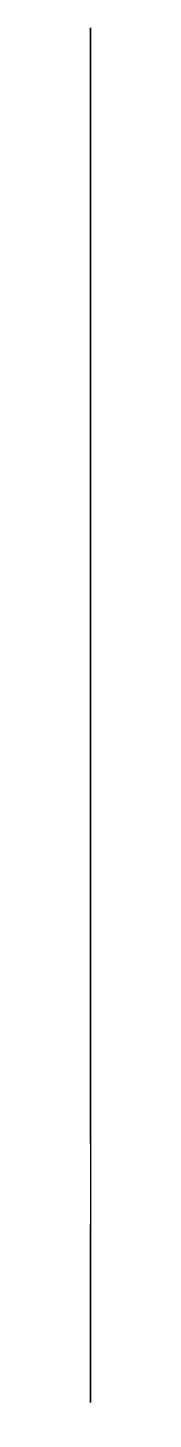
# Model space of a CAD drawing. Header units: centimetres. Extents: x 350.28 to 350.28, y -11.03 to -2.9.
import ezdxf

# ---------------------------------------------------------------- set-up
doc = ezdxf.new("R2010")
doc.units = ezdxf.units.CM
doc.header["$MEASUREMENT"] = 0
doc.layers.add('OuterDesign', color=27, linetype='Continuous')

msp = doc.modelspace()

# ---------------------------------------------------------------- linework, layer by layer
at = {"layer": 'OuterDesign', "extrusion": (1, -3.06162e-16, 3.06162e-16)}
for p, q in [((350.2801, -2.8963), (350.2801, -2.8963, 8)), ((350.2801, -2.8963, 8), (350.2801, -10.3963, 8)), ((350.2801, -6.3963), (350.2801, -2.8963))]:
    msp.add_line(p, q, dxfattribs=at)
for centre, radius, start, end in [((-6.5876, 1.9261, 350.2801), 1.9356, 227.45784, 275.67226), ((-8.3928, 1.1679, 350.2801), 0.8322, 90.24593, 306.62397), ((-7.5258, 3.6853, 350.2801), 1.8969, 170.44964, 242.68046), ((-10.3606, 5.1071, 350.2801), 1.4682, 311.05481, 71.56505), ((-10.1463, 7.25, 350.2801), 0.7906, 108.43495, 288.43495)]:
    msp.add_arc(centre, radius, start, end, dxfattribs=at)

doc.saveas('drawing.dxf')
